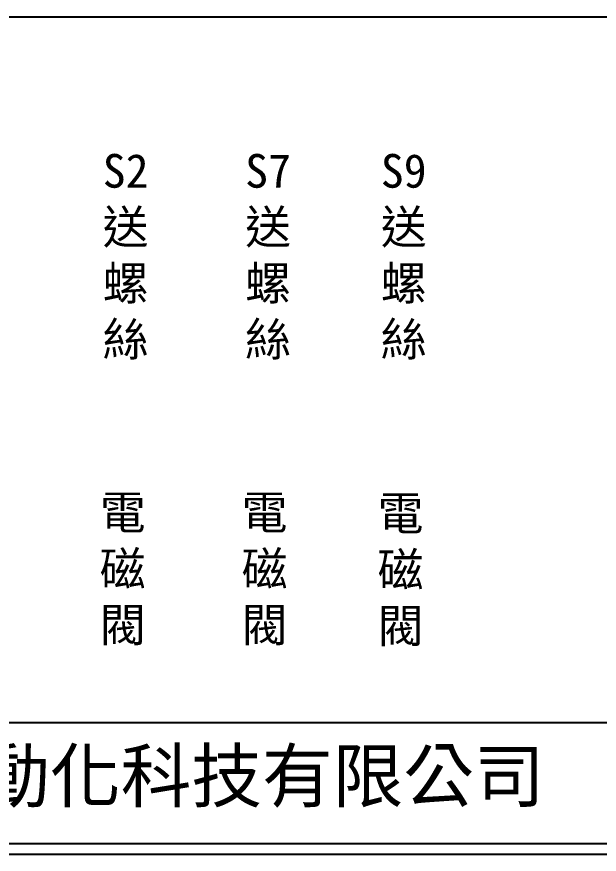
# Model space of a CAD drawing. Extents: x 889 to 1176, y 251 to 455.
# Drawn here: x 956.6 to 1024, y 251.2 to 348.2 of the extents above; entities that cross this region are included whole.
import ezdxf

# ---------------------------------------------------------------- set-up
doc = ezdxf.new("R2010")
doc.units = 0
doc.layers.add('圖框層', color=7, linetype='CONTINUOUS')
doc.layers.add('標尺寸層', color=3, linetype='CONTINUOUS')
doc.styles.add('CNS', font='romanc.shx', dxfattribs={"bigfont": 'chineset.shx'})
doc.styles.add('STSL', font='kaiu.ttf')

msp = doc.modelspace()

# ---------------------------------------------------------------- linework, layer by layer
at = {"layer": '圖框層', "color": 7}
for p, q in [((890.321, 266.445), (1174.821, 266.445)), ((890.321, 252.445), (1174.821, 252.445)), ((889.071, 251.195), (1176.071, 251.195))]:
    msp.add_line(p, q, dxfattribs=at)
at = {"layer": '標尺寸層', "color": 7}
msp.add_line((893.818, 348.153), (1171.69, 348.153), dxfattribs=at)

# ---------------------------------------------------------------- texts
at = {"layer": '圖框層', "color": 4, "style": 'STSL'}
msp.add_text('泓陞自動化科技有限公司', height=6, dxfattribs=at).set_placement((927.675, 257.271))
at = {"layer": '標尺寸層', "color": 7, "char_height": 3.9, "attachment_point": 5, "style": 'CNS'}
for s, insert, width in [('{\\fDFKai-SB|b0|i0|c136|p65;S2送螺絲}', (969.166, 320.36), 2.84806), ('{\\fDFKai-SB|b0|i0|c136|p65;S7送螺絲}', (985.664, 320.36), 2.84806), ('{\\fDFKai-SB|b0|i0|c136|p65;S9送螺絲}', (1001.38, 320.36), 2.84806), ('{\\fDFKai-SB|b0|i0|c136|p65;電磁閥}', (968.821, 284.036), 8.6627), ('{\\fDFKai-SB|b0|i0|c136|p65;電磁閥}', (985.261, 284.036), 8.6627), ('{\\fDFKai-SB|b0|i0|c136|p65;電磁閥}', (1001.008, 283.937), 8.6627)]:
    msp.add_mtext(s, dxfattribs=dict(at, insert=insert, width=width))

doc.saveas('drawing.dxf')
